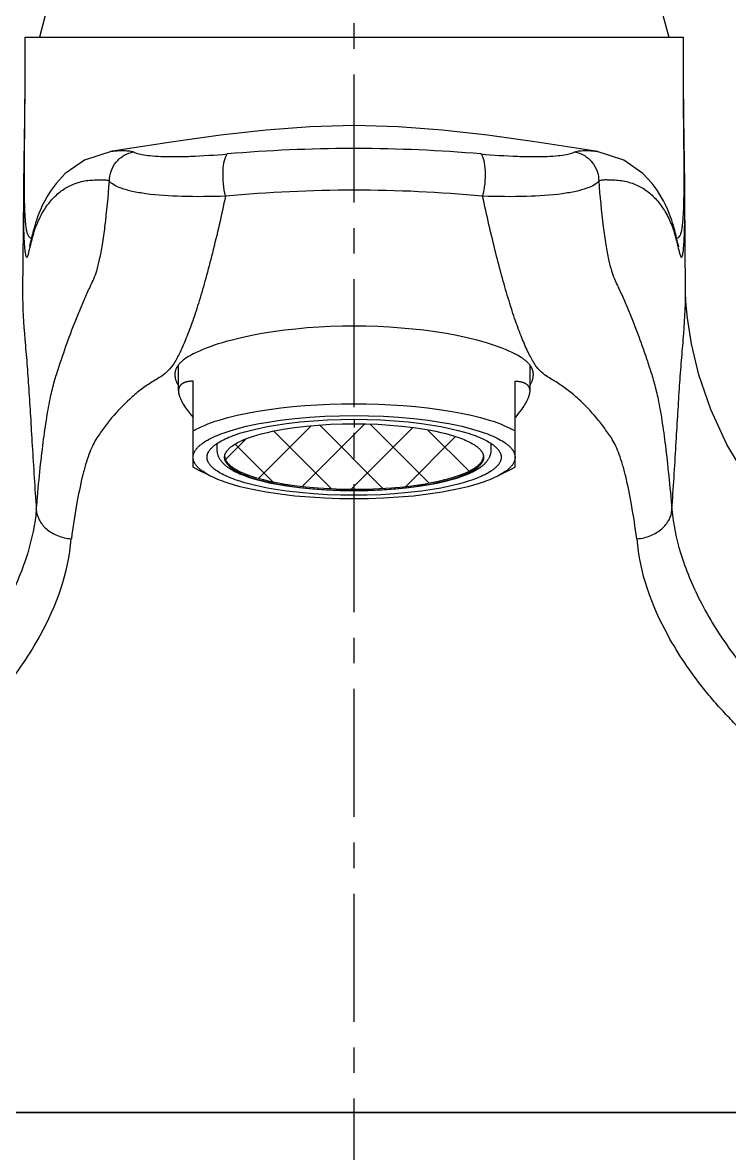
# Model space of a CAD drawing. Extents: x 7586 to 8180, y -5808 to -5388.
# Drawn here: x 7977.9 to 8026.2, y -5633.2 to -5556 of the extents above; entities that cross this region are included whole.
import ezdxf

# ---------------------------------------------------------------- set-up
doc = ezdxf.new("R2010")
doc.units = 0
doc.header["$LTSCALE"] = 7
doc.header["$MEASUREMENT"] = 0
doc.linetypes.add('CENTER', pattern=[2, 1.25, -0.25, 0.25, -0.25])
doc.layers.get('0').update_dxf_attribs({"color": 2, "linetype": 'CONTINUOUS'})
for name, color, linetype in [('08_ALL_FEATURES', 7, 'CONTINUOUS'), ('CL', 1, 'CENTER'), ('D', 2, 'CONTINUOUS'), ('DIM', 2, 'CONTINUOUS'), ('DWG', 7, 'CONTINUOUS'), ('Make2D 표시선', 7, 'CONTINUOUS')]:
    doc.layers.add(name, color=color, linetype=linetype)

msp = doc.modelspace()

# ---------------------------------------------------------------- linework, layer by layer
at = {"color": 7, "linetype": 'Continuous'}
msp.add_line((7960.099, -5630.454), (8068.633, -5630.454), dxfattribs=at)
at = {"layer": '08_ALL_FEATURES', "color": 7, "linetype": 'Continuous'}
for p, q in [((7978.098, -5556.954), (8023.098, -5556.954)), ((8023.189, -5567.011), (8023.128, -5562.441)), ((7985.117, -5564.575), (7983.96, -5564.761)), ((7983.96, -5564.761), (7984.056, -5564.746)), ((8019.028, -5565.347), (8017.14, -5564.746)), ((8017.14, -5564.746), (8017.236, -5564.761)), ((7978.007, -5567.007), (7978.001, -5567.804)), ((8023.196, -5567.821), (8023.189, -5567.011)), ((7978, -5567.821), (7977.946, -5574.357)), ((7978.001, -5567.804), (7978, -5567.821)), ((8023.143, -5567.822), (8023.143, -5567.797)), ((8023.25, -5574.36), (8023.196, -5567.82)), ((8022.638, -5570.656), (8022.58, -5570.419)), ((8022.732, -5571.042), (8022.638, -5570.656)), ((8074.541, -5630.454), (7926.655, -5630.454))]:
    msp.add_line(p, q, dxfattribs=at)
for points in [[(7978.098, -5556.954), (7978.093, -5559.89), (7978.069, -5562.438), (7978.007, -5567.007)], [(8023.128, -5562.441), (8023.104, -5559.891), (8023.098, -5556.954)], [(8000.598, -5562.986), (7997.597, -5563.068), (7994.58, -5563.298), (7991.478, -5563.649), (7988.093, -5564.118), (7985.117, -5564.575)], [(8017.236, -5564.761), (8016.079, -5564.575), (8013.103, -5564.118), (8009.718, -5563.649), (8006.616, -5563.298), (8003.599, -5563.068), (8000.598, -5562.986)], [(7984.056, -5564.746), (7982.169, -5565.347), (7980.861, -5566.277), (7980.24, -5566.951), (7979.898, -5567.414), (7979.65, -5567.802), (7979.453, -5568.145), (7979.293, -5568.461), (7979.166, -5568.74), (7979.06, -5568.995), (7978.971, -5569.229), (7978.895, -5569.446), (7978.83, -5569.647), (7978.776, -5569.828), (7978.728, -5569.994), (7978.687, -5570.147), (7978.65, -5570.288), (7978.617, -5570.419), (7978.586, -5570.542), (7978.464, -5571.042)], [(8022.58, -5570.419), (8022.546, -5570.288), (8022.509, -5570.147), (8022.468, -5569.995), (8022.421, -5569.828), (8022.366, -5569.647), (8022.301, -5569.447), (8022.225, -5569.229), (8022.136, -5568.995), (8022.03, -5568.74), (8021.903, -5568.461), (8021.743, -5568.145), (8021.547, -5567.802), (8021.298, -5567.414), (8020.957, -5566.952), (8020.335, -5566.277), (8019.028, -5565.347)], [(7978.464, -5571.042), (7978.448, -5571.106), (7978.434, -5571.159), (7978.421, -5571.205), (7978.408, -5571.247), (7978.407, -5571.25)], [(8022.787, -5571.244), (8022.789, -5571.251), (8022.788, -5571.247), (8022.776, -5571.205), (8022.763, -5571.159), (8022.748, -5571.106), (8022.732, -5571.042)], [(8028.898, -5589.014), (8027.451, -5587.086), (8026.079, -5584.79), (8024.971, -5582.387), (8024.163, -5580.031), (8023.647, -5577.898), (8023.372, -5576.153), (8023.274, -5575.045), (8023.25, -5574.36)]]:
    msp.add_lwpolyline(points, dxfattribs=at)
for centre, radius, start, end in [((8000.588, -5665.719), 101.159, 90.09657, 94.907), ((8000.596, -5655.588), 91.028, 89.88445, 90.11555), ((8000.613, -5665.619), 101.059, 85.09061, 89.90581), ((8000.614, -5662.428), 95.021, 90.00959, 95.31389), ((8000.638, -5661.232), 93.825, 84.6523, 90.02427), ((7958.614, -5566.875), 64.536, 359.18136, 359.4942), ((8030.326, -5567.029), 52.279, 180.59686, 181.47057), ((7977.781, -5567.171), 45.367, 358.56496, 359.17681)]:
    msp.add_arc(centre, radius, start, end, dxfattribs=at)
for points, knots in [([(7978.098, -5556.954), (7978.099, -5557.948), (7978.1, -5559.893), (7978.075, -5562.703), (7978.048, -5565.249), (7978.042, -5566.843), (7978.05, -5567.573)], [0, 0, 0, 0, 0.280799, 0.549615, 0.793784, 1, 1, 1, 1]), ([(8023.147, -5567.445), (8023.162, -5565.864), (8023.108, -5562.366), (8023.097, -5558.869), (8023.098, -5556.954)], [0, 0, 0, 0, 0.452243, 1, 1, 1, 1]), ([(7983.879, -5566.777), (7983.878, -5566.551), (7983.957, -5566.082), (7984.311, -5565.456), (7984.862, -5564.993), (7985.309, -5564.832), (7985.53, -5564.793)], [0, 0, 0, 0, 0.242345, 0.500518, 0.758377, 1, 1, 1, 1]), ([(7984.056, -5564.746), (7984.174, -5564.729), (7984.417, -5564.705), (7984.789, -5564.693), (7985.106, -5564.708), (7985.357, -5564.722), (7985.483, -5564.757), (7985.53, -5564.793)], [0, 0, 0, 0, 0.241296, 0.490636, 0.749198, 0.88035, 1, 1, 1, 1]), ([(7985.53, -5564.793), (7985.55, -5564.81), (7985.612, -5564.842), (7985.795, -5564.908), (7986.146, -5564.985), (7986.709, -5565.057), (7987.458, -5565.104), (7988.38, -5565.117), (7989.893, -5565.083), (7991.094, -5565), (7991.935, -5564.931)], [0, 0, 0, 0, 0.012525, 0.031747, 0.090794, 0.17886, 0.295933, 0.439866, 0.607686, 1, 1, 1, 1]), ([(7991.814, -5567.815), (7991.746, -5567.537), (7991.656, -5566.965), (7991.629, -5566.143), (7991.692, -5565.514), (7991.81, -5565.126), (7991.889, -5564.982), (7991.935, -5564.931)], [0, 0, 0, 0, 0.291277, 0.587469, 0.836215, 0.929981, 1, 1, 1, 1]), ([(8009.262, -5564.931), (8010.102, -5565.001), (8011.303, -5565.083), (8012.816, -5565.117), (8013.738, -5565.104), (8014.487, -5565.057), (8015.05, -5564.985), (8015.401, -5564.908), (8015.585, -5564.842), (8015.646, -5564.81), (8015.667, -5564.793)], [0, 0, 0, 0, 0.392286, 0.560114, 0.704047, 0.821129, 0.909195, 0.968257, 0.987515, 1, 1, 1, 1]), ([(8009.262, -5564.931), (8009.308, -5564.982), (8009.386, -5565.126), (8009.504, -5565.514), (8009.567, -5566.143), (8009.54, -5566.965), (8009.45, -5567.537), (8009.382, -5567.815)], [0, 0, 0, 0, 0.069994, 0.163687, 0.412321, 0.708582, 1, 1, 1, 1]), ([(8015.667, -5564.793), (8015.714, -5564.757), (8015.84, -5564.722), (8016.09, -5564.708), (8016.408, -5564.693), (8016.779, -5564.705), (8017.022, -5564.729), (8017.14, -5564.746)], [0, 0, 0, 0, 0.119649, 0.2508, 0.509362, 0.758703, 1, 1, 1, 1]), ([(8015.667, -5564.793), (8015.888, -5564.832), (8016.334, -5564.993), (8016.886, -5565.456), (8017.24, -5566.082), (8017.318, -5566.551), (8017.317, -5566.777)], [0, 0, 0, 0, 0.241623, 0.499481, 0.757655, 1, 1, 1, 1]), ([(7978.518, -5571.064), (7978.61, -5570.693), (7978.796, -5569.984), (7979.23, -5569.024), (7979.768, -5568.223), (7980.393, -5567.572), (7981.004, -5567.172), (7981.534, -5566.946), (7981.956, -5566.815), (7982.403, -5566.728), (7982.792, -5566.707), (7983.113, -5566.698), (7983.363, -5566.685), (7983.623, -5566.691), (7983.796, -5566.739), (7983.879, -5566.777)], [0, 0, 0, 0, 0.148845, 0.284933, 0.408348, 0.523204, 0.63424, 0.690152, 0.747268, 0.806053, 0.867136, 0.898807, 0.931271, 0.964561, 1, 1, 1, 1]), ([(8017.317, -5566.777), (8017.398, -5566.74), (8017.567, -5566.692), (8017.822, -5566.683), (8018.067, -5566.697), (8018.381, -5566.706), (8018.763, -5566.725), (8019.202, -5566.806), (8019.617, -5566.93), (8020.138, -5567.144), (8020.741, -5567.523), (8021.363, -5568.142), (8021.897, -5568.908), (8022.34, -5569.822), (8022.535, -5570.501), (8022.627, -5570.858)], [0, 0, 0, 0, 0.035679, 0.069188, 0.101869, 0.133772, 0.19534, 0.254593, 0.312166, 0.368483, 0.480056, 0.594814, 0.717794, 0.852549, 1, 1, 1, 1]), ([(7978.883, -5589.239), (7978.949, -5588.46), (7979.082, -5587.001), (7979.308, -5584.963), (7979.544, -5583.226), (7979.787, -5581.795), (7980.06, -5580.638), (7980.47, -5579.36), (7980.974, -5577.846), (7981.544, -5576.359), (7981.965, -5575.333), (7982.218, -5574.756), (7982.409, -5574.329), (7982.608, -5573.904), (7982.832, -5573.445), (7983.041, -5572.857), (7983.232, -5572.072), (7983.416, -5571.061), (7983.667, -5569.273), (7983.801, -5567.817), (7983.879, -5566.777)], [0, 0, 0, 0, 0.101279, 0.189695, 0.265453, 0.32816, 0.377576, 0.419168, 0.501863, 0.58417, 0.625248, 0.645508, 0.665753, 0.685763, 0.706324, 0.731807, 0.766324, 0.810804, 0.864912, 1, 1, 1, 1]), ([(7991.814, -5567.815), (7990.815, -5567.851), (7988.999, -5567.873), (7986.862, -5567.743), (7985.487, -5567.513), (7984.743, -5567.313), (7984.214, -5567.087), (7983.95, -5566.885), (7983.879, -5566.777)], [0, 0, 0, 0, 0.368567, 0.669372, 0.787535, 0.881975, 0.952229, 1, 1, 1, 1]), ([(8017.317, -5566.777), (8017.246, -5566.885), (8016.982, -5567.087), (8016.453, -5567.313), (8015.709, -5567.513), (8014.335, -5567.743), (8012.198, -5567.873), (8010.382, -5567.851), (8009.382, -5567.815)], [0, 0, 0, 0, 0.047775, 0.118026, 0.212467, 0.330628, 0.631429, 1, 1, 1, 1]), ([(8017.317, -5566.777), (8017.39, -5567.817), (8017.532, -5569.273), (8017.78, -5571.063), (8017.964, -5572.075), (8018.155, -5572.857), (8018.37, -5573.442), (8018.587, -5573.907), (8018.853, -5574.476), (8019.174, -5575.191), (8019.653, -5576.36), (8020.108, -5577.549), (8020.524, -5578.751), (8020.829, -5579.664), (8021.131, -5580.64), (8021.411, -5581.796), (8021.652, -5583.225), (8021.889, -5584.963), (8022.114, -5587.002), (8022.247, -5588.461), (8022.314, -5589.239)], [0, 0, 0, 0, 0.135008, 0.189328, 0.233943, 0.268137, 0.293402, 0.314463, 0.334542, 0.374796, 0.415879, 0.498145, 0.539512, 0.58054, 0.622773, 0.671808, 0.734464, 0.810294, 0.898901, 1, 1, 1, 1]), ([(7978, -5567.821), (7977.999, -5568.12), (7977.997, -5568.682), (7978.002, -5569.473), (7978.015, -5570.155), (7978.035, -5570.726), (7978.063, -5571.186), (7978.093, -5571.501), (7978.121, -5571.697), (7978.14, -5571.805), (7978.163, -5571.888), (7978.181, -5571.948), (7978.232, -5572.01), (7978.294, -5571.93), (7978.323, -5571.835), (7978.364, -5571.694), (7978.401, -5571.538), (7978.453, -5571.326), (7978.492, -5571.168), (7978.518, -5571.064)], [0, 0, 0, 0, 0.172842, 0.325749, 0.457684, 0.567981, 0.656813, 0.724592, 0.750746, 0.771846, 0.787998, 0.799441, 0.811036, 0.822678, 0.844376, 0.8735, 0.905811, 0.937813, 1, 1, 1, 1]), ([(7991.814, -5567.815), (7991.533, -5569.117), (7991.104, -5570.994), (7990.482, -5573.376), (7990.037, -5574.92), (7989.597, -5576.283), (7989.167, -5577.452), (7988.744, -5578.419), (7988.345, -5579.185), (7987.933, -5579.742), (7987.501, -5580.09), (7987.092, -5580.339), (7986.701, -5580.571), (7986.324, -5580.826), (7985.838, -5581.183), (7985.037, -5581.865), (7984.206, -5582.734), (7983.556, -5583.561), (7983.213, -5584.06), (7982.938, -5584.45), (7982.69, -5584.92), (7982.457, -5585.494), (7982.236, -5586.182), (7981.936, -5587.317), (7981.598, -5589.016), (7981.385, -5590.456), (7981.279, -5591.246)], [0, 0, 0, 0, 0.15047, 0.217381, 0.278056, 0.33205, 0.379033, 0.418765, 0.451177, 0.476496, 0.496299, 0.513362, 0.530641, 0.547657, 0.564771, 0.598706, 0.666276, 0.700271, 0.717377, 0.734676, 0.754109, 0.77732, 0.804488, 0.835662, 0.909995, 1, 1, 1, 1]), ([(8019.918, -5591.246), (8019.811, -5590.456), (8019.599, -5589.016), (8019.26, -5587.317), (8018.96, -5586.181), (8018.739, -5585.494), (8018.507, -5584.92), (8018.258, -5584.45), (8017.983, -5584.06), (8017.64, -5583.561), (8016.991, -5582.734), (8016.158, -5581.865), (8015.359, -5581.182), (8014.872, -5580.827), (8014.496, -5580.569), (8014.103, -5580.341), (8013.696, -5580.087), (8013.356, -5579.817), (8013.09, -5579.516), (8012.89, -5579.216), (8012.69, -5578.863), (8012.395, -5578.296), (8012.03, -5577.451), (8011.598, -5576.283), (8011.16, -5574.92), (8010.714, -5573.376), (8010.091, -5570.994), (8009.663, -5569.117), (8009.382, -5567.815)], [0, 0, 0, 0, 0.090004, 0.164334, 0.195506, 0.222677, 0.245877, 0.265316, 0.282614, 0.299722, 0.333709, 0.401282, 0.43523, 0.452328, 0.469337, 0.486668, 0.503658, 0.523516, 0.535397, 0.548878, 0.564154, 0.581275, 0.621008, 0.667989, 0.721979, 0.782641, 0.849546, 1, 1, 1, 1]), ([(8022.754, -5571.371), (8022.776, -5571.464), (8022.809, -5571.6), (8022.856, -5571.772), (8022.894, -5571.879), (8022.919, -5571.953), (8022.98, -5572.009), (8023.033, -5571.917), (8023.056, -5571.8), (8023.095, -5571.586), (8023.123, -5571.299), (8023.15, -5570.927), (8023.181, -5570.261), (8023.2, -5569.216), (8023.199, -5568.323), (8023.196, -5567.821)], [0, 0, 0, 0, 0.059042, 0.086175, 0.109987, 0.127899, 0.137656, 0.149801, 0.17681, 0.22002, 0.279585, 0.355906, 0.449694, 0.690845, 1, 1, 1, 1]), ([(7978.065, -5568.37), (7978.074, -5568.713), (7978.092, -5569.189), (7978.144, -5569.774), (7978.191, -5570.1), (7978.251, -5570.351), (7978.324, -5570.53), (7978.426, -5570.646), (7978.516, -5570.663), (7978.556, -5570.661)], [0, 0, 0, 0, 0.417711, 0.581994, 0.715741, 0.819448, 0.895693, 0.950978, 1, 1, 1, 1]), ([(8022.64, -5570.661), (8022.68, -5570.663), (8022.772, -5570.645), (8022.875, -5570.526), (8022.949, -5570.342), (8023.008, -5570.084), (8023.055, -5569.748), (8023.107, -5569.148), (8023.125, -5568.658), (8023.133, -5568.307)], [0, 0, 0, 0, 0.048421, 0.103342, 0.179506, 0.283331, 0.417307, 0.581857, 1, 1, 1, 1]), ([(8022.627, -5570.858), (8022.637, -5570.9), (8022.681, -5571.071), (8022.722, -5571.242), (8022.754, -5571.371)], [0, 0, 0, 0, 0.245655, 1, 1, 1, 1]), ([(7977.946, -5574.36), (7977.935, -5575.447), (7978.049, -5577.082), (7978.248, -5579.286), (7978.372, -5581.035), (7978.486, -5582.904), (7978.646, -5585.655), (7978.782, -5587.781), (7978.883, -5589.239)], [0, 0, 0, 0, 0.218571, 0.329152, 0.44555, 0.571191, 0.705978, 1, 1, 1, 1]), ([(8022.314, -5589.239), (8022.415, -5587.781), (8022.551, -5585.655), (8022.71, -5582.904), (8022.824, -5581.035), (8022.948, -5579.287), (8023.148, -5577.082), (8023.261, -5575.447), (8023.25, -5574.361)], [0, 0, 0, 0, 0.294025, 0.428815, 0.554456, 0.67085, 0.781442, 1, 1, 1, 1]), ([(7978.883, -5589.238), (7978.793, -5590.236), (7978.335, -5592.387), (7976.975, -5595.66), (7974.84, -5599.081), (7971.938, -5602.451), (7968.335, -5605.566), (7964.857, -5607.78), (7961.829, -5609.252), (7958.636, -5610.466), (7956.126, -5611.064), (7954.433, -5611.321)], [0, 0, 0, 0, 0.08572, 0.186607, 0.301904, 0.429269, 0.56568, 0.708045, 0.780585, 0.853458, 1, 1, 1, 1]), ([(7978.883, -5589.239), (7978.892, -5589.477), (7979.041, -5589.978), (7979.564, -5590.604), (7980.333, -5591.061), (7980.94, -5591.206), (7981.258, -5591.238)], [0, 0, 0, 0, 0.212831, 0.450314, 0.714008, 1, 1, 1, 1]), ([(8019.938, -5591.238), (8020.256, -5591.206), (8020.864, -5591.061), (8021.633, -5590.604), (8022.155, -5589.978), (8022.304, -5589.477), (8022.314, -5589.239)], [0, 0, 0, 0, 0.285964, 0.549649, 0.787145, 1, 1, 1, 1]), ([(8022.314, -5589.238), (8022.403, -5590.236), (8022.861, -5592.387), (8024.222, -5595.66), (8026.357, -5599.081), (8029.258, -5602.451), (8032.861, -5605.566), (8036.339, -5607.78), (8039.367, -5609.252), (8042.56, -5610.466), (8045.07, -5611.064), (8046.764, -5611.321)], [0, 0, 0, 0, 0.08572, 0.186607, 0.301904, 0.429269, 0.56568, 0.708045, 0.780585, 0.853458, 1, 1, 1, 1]), ([(7954.72, -5614.588), (7955.174, -5614.527), (7955.854, -5614.422), (7956.757, -5614.259), (7957.426, -5614.106), (7958.09, -5613.931), (7958.754, -5613.763), (7959.415, -5613.586), (7959.951, -5613.391), (7960.377, -5613.233), (7960.809, -5613.089), (7961.345, -5612.901), (7961.866, -5612.674), (7962.268, -5612.467), (7962.567, -5612.302), (7962.879, -5612.172), (7963.194, -5612.025), (7963.395, -5611.74), (7963.7, -5611.578), (7964.007, -5611.436), (7964.317, -5611.299), (7964.624, -5611.154), (7964.911, -5610.974), (7965.201, -5610.8), (7965.502, -5610.647), (7965.805, -5610.5), (7966.093, -5610.326), (7966.379, -5610.15), (7966.762, -5609.92), (7967.147, -5609.695), (7967.528, -5609.465), (7967.897, -5609.218), (7968.356, -5608.912), (7968.916, -5608.559), (7969.456, -5608.182), (7969.979, -5607.789), (7970.511, -5607.413), (7971.034, -5607.03), (7971.448, -5606.687), (7971.775, -5606.412), (7972.106, -5606.144), (7972.677, -5605.678), (7973.442, -5604.968), (7974.35, -5604.128), (7975.181, -5603.243), (7975.985, -5602.367), (7977.404, -5600.641), (7979.749, -5597.22), (7981.091, -5593.545), (7981.258, -5591.238)], [0, 0, 0, 0, 0.036726, 0.055067, 0.073377, 0.091671, 0.109956, 0.128215, 0.146433, 0.155536, 0.164642, 0.182833, 0.200985, 0.210026, 0.219066, 0.22823, 0.237237, 0.246267, 0.255308, 0.264383, 0.273428, 0.282466, 0.291485, 0.300499, 0.309505, 0.318495, 0.327465, 0.336426, 0.345371, 0.363219, 0.372116, 0.380994, 0.398707, 0.416346, 0.433897, 0.451368, 0.468754, 0.486036, 0.503205, 0.511754, 0.520279, 0.537238, 0.570772, 0.603772, 0.636167, 0.667924, 0.698952, 0.814847, 1, 1, 1, 1]), ([(8046.477, -5614.588), (8046.022, -5614.527), (8045.342, -5614.422), (8044.439, -5614.259), (8043.77, -5614.106), (8043.107, -5613.931), (8042.443, -5613.763), (8041.781, -5613.586), (8041.246, -5613.391), (8040.819, -5613.233), (8040.387, -5613.089), (8039.851, -5612.901), (8039.331, -5612.674), (8038.928, -5612.467), (8038.63, -5612.302), (8038.317, -5612.172), (8038.002, -5612.025), (8037.801, -5611.74), (8037.496, -5611.578), (8037.189, -5611.436), (8036.879, -5611.299), (8036.572, -5611.154), (8036.286, -5610.974), (8035.996, -5610.8), (8035.695, -5610.647), (8035.392, -5610.5), (8035.103, -5610.326), (8034.817, -5610.15), (8034.434, -5609.92), (8034.049, -5609.695), (8033.668, -5609.465), (8033.299, -5609.218), (8032.84, -5608.912), (8032.281, -5608.559), (8031.741, -5608.182), (8031.217, -5607.789), (8030.685, -5607.413), (8030.162, -5607.03), (8029.749, -5606.687), (8029.421, -5606.412), (8029.091, -5606.144), (8028.519, -5605.678), (8027.754, -5604.968), (8026.847, -5604.128), (8026.015, -5603.243), (8025.211, -5602.367), (8023.792, -5600.641), (8021.447, -5597.22), (8020.106, -5593.545), (8019.938, -5591.238)], [0, 0, 0, 0, 0.036726, 0.055067, 0.073377, 0.091671, 0.109956, 0.128215, 0.146433, 0.155536, 0.164642, 0.182833, 0.200985, 0.210026, 0.219066, 0.22823, 0.237237, 0.246267, 0.255308, 0.264383, 0.273428, 0.282466, 0.291485, 0.300499, 0.309505, 0.318495, 0.327465, 0.336426, 0.345371, 0.363219, 0.372116, 0.380994, 0.398707, 0.416346, 0.433897, 0.451368, 0.468754, 0.486036, 0.503205, 0.511754, 0.520279, 0.537238, 0.570772, 0.603772, 0.636167, 0.667924, 0.698952, 0.814847, 1, 1, 1, 1])]:
    msp.add_open_spline(points, degree=3, knots=knots, dxfattribs=at)
for points in [[(7981.258, -5591.238), (7981.265, -5591.235), (7981.272, -5591.245), (7981.279, -5591.246)], [(8019.917, -5591.246), (8019.925, -5591.245), (8019.931, -5591.237), (8019.938, -5591.238)]]:
    msp.add_open_spline(points, degree=3, dxfattribs=at)
at = {"layer": 'CL'}
msp.add_line((8000.598, -5778.243), (8000.598, -5518.581), dxfattribs=at)
at = {"layer": 'D'}
for p, q in [((7994.07, -5587.101), (7997.668, -5583.503)), ((7997.055, -5587.651), (8001.327, -5583.379)), ((8002.561, -5587.786), (7998.23, -5583.455)), ((8000.398, -5587.843), (8004.62, -5583.621)), ((8005.731, -5587.42), (8001.701, -5583.391)), ((7991.81, -5585.824), (7993.249, -5584.385)), ((7999.048, -5587.809), (7995.105, -5583.866)), ((8004.123, -5587.654), (8007.537, -5584.24)), ((8008.455, -5586.609), (8005.622, -5583.776)), ((7995.041, -5587.337), (7992.463, -5584.76))]:
    msp.add_line(p, q, dxfattribs=at)
at = {"layer": 'DIM'}
for points in [[(8000.599, -5583.371), (8001.394, -5583.38), (8002.209, -5583.409), (8003.034, -5583.459), (8003.856, -5583.531), (8004.663, -5583.626), (8005.441, -5583.744), (8005.815, -5583.811), (8006.176, -5583.883), (8006.524, -5583.96), (8006.856, -5584.041), (8007.172, -5584.127), (8007.469, -5584.217), (8007.747, -5584.311), (8007.879, -5584.359), (8008.006, -5584.408), (8008.127, -5584.457), (8008.243, -5584.507), (8008.354, -5584.558), (8008.46, -5584.609), (8008.56, -5584.661), (8008.654, -5584.713), (8008.743, -5584.765), (8008.827, -5584.818), (8008.905, -5584.871), (8008.942, -5584.897), (8008.978, -5584.924), (8009.012, -5584.951), (8009.045, -5584.977), (8009.076, -5585.004), (8009.107, -5585.031), (8009.135, -5585.057), (8009.163, -5585.084), (8009.189, -5585.111), (8009.214, -5585.138), (8009.238, -5585.164), (8009.26, -5585.191), (8009.281, -5585.218), (8009.3, -5585.244), (8009.319, -5585.271), (8009.336, -5585.297), (8009.352, -5585.324), (8009.366, -5585.35), (8009.38, -5585.377), (8009.392, -5585.403), (8009.403, -5585.429), (8009.412, -5585.455), (8009.421, -5585.481), (8009.428, -5585.507), (8009.434, -5585.533), (8009.439, -5585.559), (8009.443, -5585.585), (8009.446, -5585.61), (8009.448, -5585.636), (8009.448, -5585.661), (8009.448, -5585.686), (8009.446, -5585.712), (8009.443, -5585.737), (8009.439, -5585.763), (8009.434, -5585.789), (8009.428, -5585.815), (8009.421, -5585.841), (8009.412, -5585.867), (8009.403, -5585.893), (8009.392, -5585.919), (8009.38, -5585.945), (8009.366, -5585.972), (8009.352, -5585.998), (8009.336, -5586.025), (8009.319, -5586.051), (8009.3, -5586.078), (8009.281, -5586.104), (8009.26, -5586.131), (8009.238, -5586.158), (8009.214, -5586.184), (8009.189, -5586.211), (8009.163, -5586.238), (8009.135, -5586.264), (8009.107, -5586.291), (8009.076, -5586.318), (8009.045, -5586.345), (8009.012, -5586.371), (8008.978, -5586.398), (8008.942, -5586.425), (8008.905, -5586.451), (8008.827, -5586.504), (8008.743, -5586.557), (8008.654, -5586.609), (8008.56, -5586.661), (8008.46, -5586.713), (8008.354, -5586.764), (8008.243, -5586.815), (8008.127, -5586.865), (8008.006, -5586.914), (8007.879, -5586.963), (8007.747, -5587.011), (8007.469, -5587.105), (8007.172, -5587.195), (8006.856, -5587.281), (8006.524, -5587.362), (8006.176, -5587.439), (8005.815, -5587.511), (8005.441, -5587.578), (8004.663, -5587.696), (8003.856, -5587.791), (8003.034, -5587.863), (8002.209, -5587.913), (8001.394, -5587.942), (8000.599, -5587.951), (7999.803, -5587.942), (7998.988, -5587.913), (7998.164, -5587.863), (7997.341, -5587.791), (7996.534, -5587.696), (7995.756, -5587.578), (7995.382, -5587.511), (7995.021, -5587.439), (7994.673, -5587.362), (7994.341, -5587.281), (7994.026, -5587.195), (7993.728, -5587.105), (7993.45, -5587.011), (7993.318, -5586.963), (7993.191, -5586.914), (7993.07, -5586.865), (7992.954, -5586.815), (7992.843, -5586.764), (7992.738, -5586.713), (7992.638, -5586.661), (7992.543, -5586.609), (7992.454, -5586.557), (7992.37, -5586.504), (7992.292, -5586.451), (7992.255, -5586.425), (7992.22, -5586.398), (7992.185, -5586.371), (7992.152, -5586.345), (7992.121, -5586.318), (7992.091, -5586.291), (7992.062, -5586.264), (7992.034, -5586.238), (7992.008, -5586.211), (7991.983, -5586.184), (7991.96, -5586.158), (7991.937, -5586.131), (7991.916, -5586.104), (7991.897, -5586.078), (7991.878, -5586.051), (7991.861, -5586.025), (7991.845, -5585.998), (7991.831, -5585.972), (7991.817, -5585.945), (7991.805, -5585.919), (7991.794, -5585.893), (7991.785, -5585.867), (7991.776, -5585.841), (7991.769, -5585.815), (7991.763, -5585.789), (7991.758, -5585.763), (7991.754, -5585.737), (7991.751, -5585.712), (7991.749, -5585.686), (7991.749, -5585.661), (7991.749, -5585.636), (7991.751, -5585.61), (7991.754, -5585.585), (7991.758, -5585.559), (7991.763, -5585.533), (7991.769, -5585.507), (7991.776, -5585.481), (7991.785, -5585.455), (7991.794, -5585.429), (7991.805, -5585.403), (7991.817, -5585.377), (7991.831, -5585.35), (7991.845, -5585.324), (7991.861, -5585.297), (7991.878, -5585.271), (7991.897, -5585.244), (7991.916, -5585.218), (7991.937, -5585.191), (7991.96, -5585.164), (7991.983, -5585.138), (7992.008, -5585.111), (7992.034, -5585.084), (7992.062, -5585.057), (7992.091, -5585.031), (7992.121, -5585.004), (7992.152, -5584.977), (7992.185, -5584.951), (7992.22, -5584.924), (7992.255, -5584.897), (7992.292, -5584.871), (7992.37, -5584.818), (7992.454, -5584.765), (7992.543, -5584.713), (7992.638, -5584.661), (7992.738, -5584.609), (7992.843, -5584.558), (7992.954, -5584.507), (7993.07, -5584.457), (7993.191, -5584.408), (7993.318, -5584.359), (7993.45, -5584.311), (7993.728, -5584.217), (7994.026, -5584.127), (7994.341, -5584.041), (7994.673, -5583.96), (7995.021, -5583.883), (7995.382, -5583.811), (7995.756, -5583.744), (7996.534, -5583.626), (7997.341, -5583.531), (7998.164, -5583.459), (7998.988, -5583.409), (7999.803, -5583.38), (8000.599, -5583.371)], [(7991.751, -5585.608), (7991.753, -5585.622), (7991.754, -5585.636), (7991.757, -5585.65), (7991.759, -5585.664), (7991.762, -5585.678), (7991.765, -5585.692), (7991.768, -5585.705), (7991.772, -5585.719), (7991.776, -5585.733), (7991.78, -5585.746), (7991.784, -5585.76), (7991.789, -5585.773), (7991.794, -5585.786), (7991.799, -5585.799), (7991.805, -5585.812), (7991.811, -5585.825), (7991.818, -5585.84), (7991.825, -5585.855), (7991.833, -5585.869), (7991.841, -5585.884), (7991.849, -5585.898), (7991.857, -5585.912), (7991.866, -5585.926), (7991.875, -5585.94), (7991.893, -5585.967), (7991.913, -5585.994), (7991.933, -5586.02), (7991.954, -5586.045), (7991.98, -5586.075), (7992.007, -5586.104), (7992.034, -5586.132), (7992.062, -5586.159), (7992.091, -5586.186), (7992.121, -5586.212), (7992.151, -5586.237), (7992.181, -5586.262), (7992.218, -5586.291), (7992.255, -5586.319), (7992.293, -5586.346), (7992.332, -5586.372), (7992.41, -5586.423), (7992.489, -5586.472), (7992.584, -5586.526), (7992.68, -5586.578), (7992.777, -5586.627), (7992.876, -5586.673), (7992.989, -5586.724), (7993.104, -5586.773), (7993.336, -5586.864), (7993.598, -5586.956), (7993.863, -5587.041), (7994.131, -5587.118), (7994.399, -5587.189), (7994.735, -5587.27), (7995.073, -5587.344), (7995.412, -5587.411), (7995.752, -5587.471), (7996.52, -5587.588), (7997.291, -5587.679), (7998.124, -5587.754), (7998.958, -5587.806), (7999.779, -5587.836), (8000.601, -5587.845), (8001.464, -5587.834), (8002.327, -5587.801), (8003.158, -5587.747), (8003.987, -5587.671), (8004.717, -5587.582), (8005.444, -5587.471), (8005.784, -5587.411), (8006.123, -5587.344), (8006.46, -5587.271), (8006.796, -5587.19), (8007.065, -5587.119), (8007.332, -5587.041), (8007.597, -5586.957), (8007.859, -5586.864), (8008.091, -5586.774), (8008.206, -5586.725), (8008.32, -5586.674), (8008.418, -5586.627), (8008.515, -5586.579), (8008.612, -5586.527), (8008.706, -5586.473), (8008.786, -5586.424), (8008.864, -5586.373), (8008.902, -5586.347), (8008.94, -5586.32), (8008.978, -5586.292), (8009.015, -5586.263), (8009.045, -5586.238), (8009.075, -5586.213), (8009.105, -5586.187), (8009.134, -5586.16), (8009.162, -5586.133), (8009.189, -5586.105), (8009.216, -5586.076), (8009.242, -5586.046), (8009.263, -5586.021), (8009.283, -5585.995), (8009.302, -5585.969), (8009.321, -5585.942), (8009.339, -5585.914), (8009.347, -5585.9), (8009.355, -5585.886), (8009.363, -5585.872), (8009.371, -5585.857), (8009.378, -5585.843), (8009.385, -5585.828), (8009.391, -5585.815), (8009.397, -5585.802), (8009.402, -5585.789), (8009.407, -5585.776), (8009.412, -5585.763), (8009.416, -5585.749), (8009.42, -5585.736), (8009.424, -5585.722), (8009.428, -5585.709), (8009.432, -5585.695), (8009.435, -5585.682), (8009.437, -5585.668), (8009.44, -5585.654), (8009.442, -5585.64), (8009.444, -5585.626), (8009.445, -5585.612)]]:
    msp.add_lwpolyline(points, dxfattribs=at)
at = {"layer": 'DWG'}
for p, q in [((7979.634, -5554.954), (7979.098, -5556.954)), ((8021.562, -5554.954), (8022.098, -5556.954))]:
    msp.add_line(p, q, dxfattribs=at)
at = {"layer": 'DWG', "color": 0}
msp.add_line((7979.098, -5556.954), (8022.098, -5556.954), dxfattribs=at)
at = {"layer": 'Make2D 표시선'}
for p, q in [((7988.599, -5581.096), (7988.599, -5579.338)), ((8012.598, -5579.339), (8012.598, -5581.096)), ((7989.598, -5583.863), (7989.598, -5580.454)), ((8011.599, -5583.863), (8011.599, -5580.454)), ((7988.599, -5580.752), (7988.574, -5580.714)), ((8012.62, -5580.719), (8012.598, -5580.752)), ((8000.599, -5583.06), (8000.599, -5583.371)), ((8000.599, -5583.371), (8000.599, -5583.627)), ((7989.598, -5586.344), (7989.598, -5583.863)), ((8011.599, -5586.344), (8011.599, -5583.863)), ((7991.249, -5585.178), (7991.249, -5584.707)), ((8009.948, -5584.707), (8009.948, -5585.178)), ((7989.97, -5586.545), (7989.598, -5586.344)), ((7990.764, -5586.937), (7989.97, -5586.545)), ((8011.228, -5586.545), (8010.433, -5586.937)), ((8011.599, -5586.344), (8011.228, -5586.545))]:
    msp.add_line(p, q, dxfattribs=at)
for points in [[(7989.61, -5578.593), (7989.831, -5578.481), (7990.055, -5578.377), (7990.282, -5578.278), (7990.511, -5578.185), (7990.784, -5578.082), (7991.059, -5577.985), (7991.336, -5577.894), (7991.614, -5577.807), (7991.937, -5577.714), (7992.261, -5577.626), (7992.914, -5577.465), (7993.604, -5577.317), (7994.298, -5577.187), (7995.067, -5577.063), (7995.839, -5576.959), (7996.614, -5576.872), (7997.39, -5576.801), (7998.192, -5576.745), (7998.996, -5576.706), (7999.8, -5576.682), (8000.604, -5576.674), (8001.41, -5576.682), (8002.216, -5576.706), (8003.021, -5576.746), (8003.825, -5576.803), (8004.599, -5576.874), (8005.372, -5576.961), (8006.142, -5577.066), (8006.909, -5577.189), (8007.621, -5577.323), (8008.328, -5577.475), (8008.976, -5577.636), (8009.297, -5577.724), (8009.617, -5577.817), (8009.89, -5577.902), (8010.161, -5577.992), (8010.431, -5578.088), (8010.698, -5578.189), (8010.923, -5578.281), (8011.146, -5578.378), (8011.367, -5578.482), (8011.584, -5578.592)], [(7989.61, -5578.593), (7989.497, -5578.654), (7989.385, -5578.717), (7989.275, -5578.783), (7989.166, -5578.851), (7989.084, -5578.905), (7989.004, -5578.962), (7988.925, -5579.021), (7988.887, -5579.052), (7988.849, -5579.083), (7988.817, -5579.111), (7988.786, -5579.139), (7988.755, -5579.168), (7988.725, -5579.197), (7988.696, -5579.227), (7988.667, -5579.258), (7988.639, -5579.289), (7988.612, -5579.322), (7988.59, -5579.35), (7988.567, -5579.38), (7988.546, -5579.41), (7988.526, -5579.441), (7988.506, -5579.472), (7988.488, -5579.503), (7988.47, -5579.536), (7988.453, -5579.569), (7988.439, -5579.6), (7988.425, -5579.632), (7988.412, -5579.665), (7988.401, -5579.698), (7988.39, -5579.731), (7988.381, -5579.765), (7988.372, -5579.799), (7988.369, -5579.816), (7988.365, -5579.833), (7988.362, -5579.852), (7988.359, -5579.871), (7988.357, -5579.89), (7988.354, -5579.909), (7988.353, -5579.927), (7988.351, -5579.946), (7988.35, -5579.965), (7988.349, -5579.984), (7988.349, -5580.004), (7988.349, -5580.023), (7988.349, -5580.042), (7988.349, -5580.061), (7988.35, -5580.08), (7988.352, -5580.099), (7988.353, -5580.118), (7988.355, -5580.137), (7988.36, -5580.173), (7988.366, -5580.209), (7988.373, -5580.245), (7988.381, -5580.281), (7988.39, -5580.317), (7988.401, -5580.352), (7988.412, -5580.387), (7988.424, -5580.422), (7988.439, -5580.46), (7988.455, -5580.498), (7988.473, -5580.535), (7988.491, -5580.572), (7988.51, -5580.608), (7988.53, -5580.644), (7988.552, -5580.679), (7988.574, -5580.714)], [(8012.62, -5580.719), (8012.643, -5580.684), (8012.664, -5580.649), (8012.684, -5580.613), (8012.704, -5580.576), (8012.722, -5580.54), (8012.74, -5580.502), (8012.756, -5580.464), (8012.771, -5580.426), (8012.784, -5580.39), (8012.796, -5580.353), (8012.807, -5580.316), (8012.817, -5580.278), (8012.825, -5580.241), (8012.833, -5580.203), (8012.839, -5580.165), (8012.841, -5580.145), (8012.843, -5580.126), (8012.846, -5580.09), (8012.848, -5580.054), (8012.849, -5580.018), (8012.848, -5579.982), (8012.847, -5579.964), (8012.846, -5579.946), (8012.845, -5579.928), (8012.843, -5579.91), (8012.841, -5579.892), (8012.838, -5579.874), (8012.836, -5579.856), (8012.833, -5579.839), (8012.829, -5579.821), (8012.826, -5579.804), (8012.822, -5579.787), (8012.817, -5579.769), (8012.808, -5579.735), (8012.798, -5579.701), (8012.786, -5579.668), (8012.773, -5579.635), (8012.759, -5579.602), (8012.744, -5579.57), (8012.728, -5579.537), (8012.71, -5579.505), (8012.692, -5579.473), (8012.672, -5579.442), (8012.652, -5579.411), (8012.63, -5579.381), (8012.608, -5579.351), (8012.585, -5579.323), (8012.558, -5579.29), (8012.53, -5579.259), (8012.502, -5579.228), (8012.472, -5579.198), (8012.442, -5579.168), (8012.411, -5579.139), (8012.38, -5579.111), (8012.348, -5579.083), (8012.308, -5579.05), (8012.267, -5579.018), (8012.226, -5578.986), (8012.184, -5578.955), (8012.099, -5578.895), (8012.012, -5578.838), (8011.907, -5578.773), (8011.8, -5578.711), (8011.584, -5578.592)], [(7989.598, -5580.454), (7989.539, -5580.456), (7989.48, -5580.46), (7989.421, -5580.464), (7989.362, -5580.471), (7989.31, -5580.478), (7989.258, -5580.486), (7989.207, -5580.496), (7989.182, -5580.502), (7989.156, -5580.508), (7989.117, -5580.518), (7989.077, -5580.53), (7989.058, -5580.536), (7989.039, -5580.543), (7989.019, -5580.55), (7989, -5580.558), (7988.982, -5580.566), (7988.963, -5580.574), (7988.945, -5580.583), (7988.926, -5580.592), (7988.908, -5580.601), (7988.891, -5580.611), (7988.873, -5580.622), (7988.856, -5580.633), (7988.84, -5580.643), (7988.825, -5580.655), (7988.81, -5580.666), (7988.795, -5580.678), (7988.781, -5580.69), (7988.767, -5580.703), (7988.754, -5580.717), (7988.747, -5580.723), (7988.741, -5580.73), (7988.729, -5580.744), (7988.717, -5580.758), (7988.706, -5580.772), (7988.696, -5580.787), (7988.686, -5580.802), (7988.676, -5580.818), (7988.667, -5580.833), (7988.659, -5580.85), (7988.655, -5580.858), (7988.651, -5580.866), (7988.644, -5580.883), (7988.637, -5580.9), (7988.631, -5580.918), (7988.625, -5580.935), (7988.62, -5580.953), (7988.616, -5580.971), (7988.612, -5580.989), (7988.609, -5581.006), (7988.606, -5581.023), (7988.604, -5581.04), (7988.602, -5581.057), (7988.601, -5581.074), (7988.6, -5581.091), (7988.599, -5581.108), (7988.599, -5581.126), (7988.599, -5581.146), (7988.6, -5581.167), (7988.601, -5581.188), (7988.603, -5581.209), (7988.605, -5581.23), (7988.608, -5581.25), (7988.611, -5581.271), (7988.614, -5581.291), (7988.619, -5581.316), (7988.624, -5581.341), (7988.63, -5581.365), (7988.636, -5581.39), (7988.649, -5581.439), (7988.664, -5581.487), (7988.684, -5581.542), (7988.704, -5581.596), (7988.726, -5581.65), (7988.75, -5581.703), (7988.775, -5581.756), (7988.801, -5581.808), (7988.828, -5581.86), (7988.856, -5581.911), (7988.891, -5581.974), (7988.928, -5582.036), (7989.005, -5582.158), (7989.086, -5582.279), (7989.169, -5582.397), (7989.272, -5582.535), (7989.378, -5582.671), (7989.487, -5582.804), (7989.598, -5582.935)], [(8011.599, -5580.454), (8011.658, -5580.456), (8011.718, -5580.46), (8011.777, -5580.464), (8011.835, -5580.471), (8011.887, -5580.478), (8011.939, -5580.486), (8011.99, -5580.496), (8012.016, -5580.502), (8012.041, -5580.508), (8012.081, -5580.518), (8012.12, -5580.53), (8012.139, -5580.536), (8012.158, -5580.543), (8012.178, -5580.55), (8012.197, -5580.558), (8012.216, -5580.566), (8012.234, -5580.574), (8012.253, -5580.583), (8012.271, -5580.592), (8012.289, -5580.601), (8012.307, -5580.611), (8012.324, -5580.622), (8012.341, -5580.633), (8012.357, -5580.643), (8012.372, -5580.655), (8012.387, -5580.666), (8012.402, -5580.678), (8012.416, -5580.69), (8012.43, -5580.703), (8012.444, -5580.717), (8012.45, -5580.723), (8012.456, -5580.73), (8012.468, -5580.744), (8012.48, -5580.758), (8012.491, -5580.772), (8012.501, -5580.787), (8012.511, -5580.802), (8012.521, -5580.818), (8012.53, -5580.833), (8012.538, -5580.85), (8012.542, -5580.858), (8012.546, -5580.866), (8012.553, -5580.883), (8012.56, -5580.9), (8012.566, -5580.918), (8012.572, -5580.935), (8012.577, -5580.953), (8012.581, -5580.971), (8012.585, -5580.989), (8012.588, -5581.006), (8012.591, -5581.023), (8012.593, -5581.04), (8012.595, -5581.057), (8012.596, -5581.074), (8012.597, -5581.091), (8012.598, -5581.108), (8012.598, -5581.126), (8012.598, -5581.146), (8012.597, -5581.167), (8012.596, -5581.188), (8012.594, -5581.209), (8012.592, -5581.23), (8012.589, -5581.25), (8012.586, -5581.271), (8012.583, -5581.291), (8012.578, -5581.316), (8012.573, -5581.341), (8012.567, -5581.365), (8012.561, -5581.39), (8012.548, -5581.439), (8012.533, -5581.487), (8012.514, -5581.542), (8012.493, -5581.596), (8012.471, -5581.65), (8012.447, -5581.703), (8012.422, -5581.756), (8012.396, -5581.808), (8012.369, -5581.86), (8012.341, -5581.911), (8012.306, -5581.974), (8012.269, -5582.036), (8012.192, -5582.158), (8012.111, -5582.279), (8012.028, -5582.397), (8011.925, -5582.535), (8011.819, -5582.671), (8011.71, -5582.804), (8011.599, -5582.935)], [(7989.598, -5583.863), (7989.682, -5583.814), (7989.769, -5583.766), (7989.86, -5583.717), (7989.955, -5583.669), (7990.156, -5583.573), (7990.372, -5583.479), (7990.602, -5583.385), (7990.847, -5583.293), (7991.106, -5583.203), (7991.379, -5583.115), (7991.667, -5583.029), (7991.967, -5582.946), (7992.606, -5582.787), (7993.294, -5582.639), (7994.023, -5582.505), (7994.789, -5582.386), (7995.585, -5582.282), (7996.404, -5582.193), (7997.239, -5582.122), (7998.083, -5582.067), (7998.929, -5582.028), (7999.769, -5582.005), (8000.599, -5581.998)], [(8000.599, -5581.998), (8001.428, -5582.005), (8002.269, -5582.028), (8003.114, -5582.067), (8003.958, -5582.122), (8004.793, -5582.193), (8005.612, -5582.282), (8006.408, -5582.386), (8007.174, -5582.505), (8007.904, -5582.639), (8008.591, -5582.787), (8009.23, -5582.946), (8009.531, -5583.029), (8009.818, -5583.115), (8010.091, -5583.203), (8010.35, -5583.293), (8010.595, -5583.385), (8010.825, -5583.479), (8011.041, -5583.573), (8011.242, -5583.669), (8011.337, -5583.717), (8011.428, -5583.766), (8011.515, -5583.814), (8011.599, -5583.863)], [(8000.599, -5582.814), (8001.587, -5582.826), (8002.6, -5582.862), (8003.625, -5582.924), (8004.647, -5583.014), (8005.651, -5583.132), (8006.618, -5583.278), (8007.082, -5583.361), (8007.532, -5583.451), (8007.964, -5583.546), (8008.376, -5583.648), (8008.768, -5583.755), (8009.138, -5583.867), (8009.484, -5583.983), (8009.648, -5584.043), (8009.805, -5584.103), (8009.956, -5584.165), (8010.1, -5584.227), (8010.238, -5584.29), (8010.369, -5584.353), (8010.494, -5584.418), (8010.611, -5584.482), (8010.722, -5584.548), (8010.826, -5584.613), (8010.923, -5584.679), (8010.969, -5584.712), (8011.013, -5584.745), (8011.056, -5584.778), (8011.097, -5584.811), (8011.136, -5584.844), (8011.174, -5584.878), (8011.209, -5584.911), (8011.244, -5584.944), (8011.276, -5584.977), (8011.307, -5585.01), (8011.336, -5585.044), (8011.364, -5585.077), (8011.39, -5585.11), (8011.415, -5585.143), (8011.437, -5585.176), (8011.459, -5585.209), (8011.478, -5585.242), (8011.496, -5585.275), (8011.513, -5585.307), (8011.528, -5585.34), (8011.542, -5585.373), (8011.554, -5585.405), (8011.564, -5585.438), (8011.573, -5585.47), (8011.581, -5585.502), (8011.587, -5585.534), (8011.592, -5585.566), (8011.595, -5585.598), (8011.597, -5585.629), (8011.598, -5585.661), (8011.597, -5585.693), (8011.595, -5585.724), (8011.592, -5585.756), (8011.587, -5585.788), (8011.581, -5585.82), (8011.573, -5585.852), (8011.564, -5585.884), (8011.554, -5585.917), (8011.542, -5585.949), (8011.528, -5585.982), (8011.513, -5586.015), (8011.496, -5586.047), (8011.478, -5586.08), (8011.459, -5586.113), (8011.437, -5586.146), (8011.415, -5586.179), (8011.39, -5586.212), (8011.364, -5586.245), (8011.336, -5586.278), (8011.307, -5586.312), (8011.276, -5586.345), (8011.244, -5586.378), (8011.209, -5586.411), (8011.174, -5586.444), (8011.136, -5586.478), (8011.097, -5586.511), (8011.056, -5586.544), (8011.013, -5586.577), (8010.969, -5586.61), (8010.923, -5586.643), (8010.826, -5586.709), (8010.722, -5586.774), (8010.611, -5586.84), (8010.494, -5586.904), (8010.369, -5586.969), (8010.238, -5587.032), (8010.1, -5587.095), (8009.956, -5587.157), (8009.805, -5587.219), (8009.648, -5587.279), (8009.484, -5587.339), (8009.138, -5587.455), (8008.768, -5587.567), (8008.376, -5587.674), (8007.964, -5587.776), (8007.532, -5587.871), (8007.082, -5587.961), (8006.618, -5588.044), (8005.651, -5588.19), (8004.647, -5588.308), (8003.625, -5588.398), (8002.6, -5588.46), (8001.587, -5588.496), (8000.599, -5588.508), (7999.61, -5588.496), (7998.597, -5588.46), (7997.572, -5588.398), (7996.55, -5588.308), (7995.546, -5588.19), (7994.579, -5588.044), (7994.115, -5587.961), (7993.666, -5587.871), (7993.234, -5587.776), (7992.821, -5587.674), (7992.429, -5587.567), (7992.059, -5587.455), (7991.713, -5587.339), (7991.549, -5587.279), (7991.392, -5587.219), (7991.241, -5587.157), (7991.097, -5587.095), (7990.959, -5587.032), (7990.828, -5586.969), (7990.703, -5586.904), (7990.586, -5586.84), (7990.475, -5586.774), (7990.371, -5586.709), (7990.274, -5586.643), (7990.228, -5586.61), (7990.184, -5586.577), (7990.141, -5586.544), (7990.1, -5586.511), (7990.061, -5586.478), (7990.024, -5586.444), (7989.988, -5586.411), (7989.953, -5586.378), (7989.921, -5586.345), (7989.89, -5586.312), (7989.861, -5586.278), (7989.833, -5586.245), (7989.807, -5586.212), (7989.783, -5586.179), (7989.76, -5586.146), (7989.739, -5586.113), (7989.719, -5586.08), (7989.701, -5586.047), (7989.684, -5586.015), (7989.669, -5585.982), (7989.656, -5585.949), (7989.643, -5585.917), (7989.633, -5585.884), (7989.624, -5585.852), (7989.616, -5585.82), (7989.61, -5585.788), (7989.605, -5585.756), (7989.602, -5585.724), (7989.6, -5585.693), (7989.599, -5585.661), (7989.6, -5585.629), (7989.602, -5585.598), (7989.605, -5585.566), (7989.61, -5585.534), (7989.616, -5585.502), (7989.624, -5585.47), (7989.633, -5585.438), (7989.643, -5585.405), (7989.656, -5585.373), (7989.669, -5585.34), (7989.684, -5585.307), (7989.701, -5585.275), (7989.719, -5585.242), (7989.739, -5585.209), (7989.76, -5585.176), (7989.783, -5585.143), (7989.807, -5585.11), (7989.833, -5585.077), (7989.861, -5585.044), (7989.89, -5585.01), (7989.921, -5584.977), (7989.953, -5584.944), (7989.988, -5584.911), (7990.024, -5584.878), (7990.061, -5584.844), (7990.1, -5584.811), (7990.141, -5584.778), (7990.184, -5584.745), (7990.228, -5584.712), (7990.274, -5584.679), (7990.371, -5584.613), (7990.475, -5584.548), (7990.586, -5584.482), (7990.703, -5584.418), (7990.828, -5584.353), (7990.959, -5584.29), (7991.097, -5584.227), (7991.241, -5584.165), (7991.392, -5584.103), (7991.549, -5584.043), (7991.713, -5583.983), (7992.059, -5583.867), (7992.429, -5583.755), (7992.821, -5583.648), (7993.234, -5583.546), (7993.666, -5583.451), (7994.115, -5583.361), (7994.579, -5583.278), (7995.546, -5583.132), (7996.55, -5583.014), (7997.572, -5582.924), (7998.597, -5582.862), (7999.61, -5582.826), (8000.599, -5582.814)], [(8000.599, -5583.06), (8001.502, -5583.07), (8002.427, -5583.103), (8003.364, -5583.16), (8004.298, -5583.243), (8005.214, -5583.351), (8006.098, -5583.484), (8006.522, -5583.56), (8006.933, -5583.642), (8007.327, -5583.729), (8007.705, -5583.822), (8008.063, -5583.919), (8008.401, -5584.022), (8008.717, -5584.128), (8008.866, -5584.182), (8009.01, -5584.238), (8009.148, -5584.294), (8009.28, -5584.351), (8009.406, -5584.408), (8009.525, -5584.466), (8009.639, -5584.525), (8009.746, -5584.584), (8009.848, -5584.644), (8009.943, -5584.704), (8010.031, -5584.764), (8010.073, -5584.794), (8010.114, -5584.824), (8010.153, -5584.854), (8010.19, -5584.885), (8010.226, -5584.915), (8010.26, -5584.945), (8010.293, -5584.976), (8010.324, -5585.006), (8010.354, -5585.036), (8010.382, -5585.067), (8010.409, -5585.097), (8010.434, -5585.127), (8010.458, -5585.157), (8010.48, -5585.188), (8010.501, -5585.218), (8010.521, -5585.248), (8010.539, -5585.278), (8010.555, -5585.308), (8010.57, -5585.338), (8010.584, -5585.368), (8010.596, -5585.398), (8010.607, -5585.427), (8010.617, -5585.457), (8010.625, -5585.486), (8010.632, -5585.516), (8010.638, -5585.545), (8010.643, -5585.574), (8010.646, -5585.603), (8010.648, -5585.632), (8010.648, -5585.661), (8010.648, -5585.69), (8010.646, -5585.719), (8010.643, -5585.748), (8010.638, -5585.777), (8010.632, -5585.806), (8010.625, -5585.836), (8010.617, -5585.865), (8010.607, -5585.895), (8010.596, -5585.924), (8010.584, -5585.954), (8010.57, -5585.984), (8010.555, -5586.014), (8010.539, -5586.044), (8010.521, -5586.074), (8010.501, -5586.104), (8010.48, -5586.134), (8010.458, -5586.164), (8010.434, -5586.195), (8010.409, -5586.225), (8010.382, -5586.255), (8010.354, -5586.286), (8010.324, -5586.316), (8010.293, -5586.346), (8010.26, -5586.377), (8010.226, -5586.407), (8010.19, -5586.437), (8010.153, -5586.468), (8010.114, -5586.498), (8010.073, -5586.528), (8010.031, -5586.558), (8009.943, -5586.618), (8009.848, -5586.678), (8009.746, -5586.738), (8009.639, -5586.797), (8009.525, -5586.856), (8009.406, -5586.914), (8009.28, -5586.971), (8009.148, -5587.028), (8009.01, -5587.084), (8008.866, -5587.14), (8008.717, -5587.194), (8008.401, -5587.3), (8008.063, -5587.403), (8007.705, -5587.5), (8007.327, -5587.593), (8006.933, -5587.68), (8006.522, -5587.762), (8006.098, -5587.838), (8005.214, -5587.971), (8004.298, -5588.079), (8003.364, -5588.162), (8002.427, -5588.219), (8001.502, -5588.251), (8000.599, -5588.262), (7999.696, -5588.251), (7998.77, -5588.219), (7997.833, -5588.162), (7996.899, -5588.079), (7995.983, -5587.971), (7995.099, -5587.838), (7994.675, -5587.762), (7994.264, -5587.68), (7993.87, -5587.593), (7993.492, -5587.5), (7993.134, -5587.403), (7992.797, -5587.3), (7992.48, -5587.194), (7992.331, -5587.14), (7992.187, -5587.084), (7992.049, -5587.028), (7991.917, -5586.971), (7991.791, -5586.914), (7991.672, -5586.856), (7991.558, -5586.797), (7991.451, -5586.738), (7991.349, -5586.678), (7991.255, -5586.618), (7991.166, -5586.558), (7991.124, -5586.528), (7991.083, -5586.498), (7991.044, -5586.468), (7991.007, -5586.437), (7990.971, -5586.407), (7990.937, -5586.377), (7990.904, -5586.346), (7990.873, -5586.316), (7990.843, -5586.286), (7990.815, -5586.255), (7990.788, -5586.225), (7990.763, -5586.195), (7990.739, -5586.164), (7990.717, -5586.134), (7990.696, -5586.104), (7990.676, -5586.074), (7990.658, -5586.044), (7990.642, -5586.014), (7990.627, -5585.984), (7990.613, -5585.954), (7990.601, -5585.924), (7990.59, -5585.895), (7990.58, -5585.865), (7990.572, -5585.836), (7990.565, -5585.806), (7990.559, -5585.777), (7990.555, -5585.748), (7990.551, -5585.719), (7990.55, -5585.69), (7990.549, -5585.661), (7990.55, -5585.632), (7990.551, -5585.603), (7990.555, -5585.574), (7990.559, -5585.545), (7990.565, -5585.516), (7990.572, -5585.486), (7990.58, -5585.457), (7990.59, -5585.427), (7990.601, -5585.398), (7990.613, -5585.368), (7990.627, -5585.338), (7990.642, -5585.308), (7990.658, -5585.278), (7990.676, -5585.248), (7990.696, -5585.218), (7990.717, -5585.188), (7990.739, -5585.157), (7990.763, -5585.127), (7990.788, -5585.097), (7990.815, -5585.067), (7990.843, -5585.036), (7990.873, -5585.006), (7990.904, -5584.976), (7990.937, -5584.945), (7990.971, -5584.915), (7991.007, -5584.885), (7991.044, -5584.854), (7991.083, -5584.824), (7991.124, -5584.794), (7991.166, -5584.764), (7991.255, -5584.704), (7991.349, -5584.644), (7991.451, -5584.584), (7991.558, -5584.525), (7991.672, -5584.466), (7991.791, -5584.408), (7991.917, -5584.351), (7992.049, -5584.294), (7992.187, -5584.238), (7992.331, -5584.182), (7992.48, -5584.128), (7992.797, -5584.022), (7993.134, -5583.919), (7993.492, -5583.822), (7993.87, -5583.729), (7994.264, -5583.642), (7994.675, -5583.56), (7995.099, -5583.484), (7995.983, -5583.351), (7996.899, -5583.243), (7997.833, -5583.16), (7998.77, -5583.103), (7999.696, -5583.07), (8000.599, -5583.06)], [(8009.948, -5585.178), (8009.948, -5585.197), (8009.948, -5585.216), (8009.946, -5585.253), (8009.942, -5585.291), (8009.938, -5585.328), (8009.932, -5585.365), (8009.925, -5585.402), (8009.917, -5585.439), (8009.907, -5585.476), (8009.896, -5585.513), (8009.884, -5585.55), (8009.87, -5585.587), (8009.856, -5585.623), (8009.84, -5585.659), (8009.823, -5585.694), (8009.805, -5585.729), (8009.786, -5585.763), (8009.764, -5585.799), (8009.742, -5585.835), (8009.718, -5585.87), (8009.694, -5585.904), (8009.669, -5585.937), (8009.642, -5585.97), (8009.615, -5586.002), (8009.587, -5586.034), (8009.555, -5586.068), (8009.523, -5586.102), (8009.489, -5586.135), (8009.455, -5586.167), (8009.42, -5586.199), (8009.384, -5586.229), (8009.348, -5586.259), (8009.311, -5586.289), (8009.269, -5586.321), (8009.226, -5586.353), (8009.138, -5586.414), (8009.049, -5586.473), (8008.957, -5586.528), (8008.852, -5586.589), (8008.745, -5586.646), (8008.636, -5586.7), (8008.526, -5586.752), (8008.4, -5586.809), (8008.272, -5586.863), (8008.143, -5586.914), (8008.014, -5586.963), (8007.722, -5587.065), (8007.428, -5587.157), (8007.076, -5587.257), (8006.722, -5587.346), (8006.366, -5587.427), (8006.008, -5587.5), (8005.595, -5587.576), (8005.18, -5587.644), (8004.347, -5587.756), (8003.432, -5587.85), (8002.515, -5587.915), (8001.557, -5587.955), (8000.599, -5587.968), (7999.639, -5587.955), (7998.68, -5587.915), (7997.763, -5587.85), (7996.848, -5587.756), (7996.013, -5587.643), (7995.598, -5587.575), (7995.184, -5587.499), (7994.827, -5587.426), (7994.472, -5587.346), (7994.119, -5587.256), (7993.769, -5587.157), (7993.475, -5587.065), (7993.183, -5586.963), (7993.054, -5586.914), (7992.925, -5586.863), (7992.797, -5586.809), (7992.671, -5586.753), (7992.561, -5586.7), (7992.452, -5586.645), (7992.344, -5586.588), (7992.238, -5586.527), (7992.147, -5586.472), (7992.057, -5586.414), (7991.97, -5586.352), (7991.927, -5586.321), (7991.885, -5586.288), (7991.848, -5586.259), (7991.812, -5586.229), (7991.777, -5586.198), (7991.742, -5586.167), (7991.708, -5586.135), (7991.674, -5586.102), (7991.642, -5586.068), (7991.61, -5586.034), (7991.582, -5586.002), (7991.555, -5585.97), (7991.529, -5585.938), (7991.503, -5585.904), (7991.479, -5585.87), (7991.455, -5585.835), (7991.433, -5585.8), (7991.411, -5585.764), (7991.392, -5585.729), (7991.375, -5585.695), (7991.358, -5585.659), (7991.342, -5585.624), (7991.327, -5585.587), (7991.313, -5585.551), (7991.301, -5585.514), (7991.29, -5585.476), (7991.28, -5585.44), (7991.272, -5585.403), (7991.265, -5585.366), (7991.259, -5585.328), (7991.255, -5585.291), (7991.252, -5585.253), (7991.25, -5585.216), (7991.249, -5585.197), (7991.249, -5585.178)]]:
    msp.add_lwpolyline(points, dxfattribs=at)

doc.saveas('drawing.dxf')
